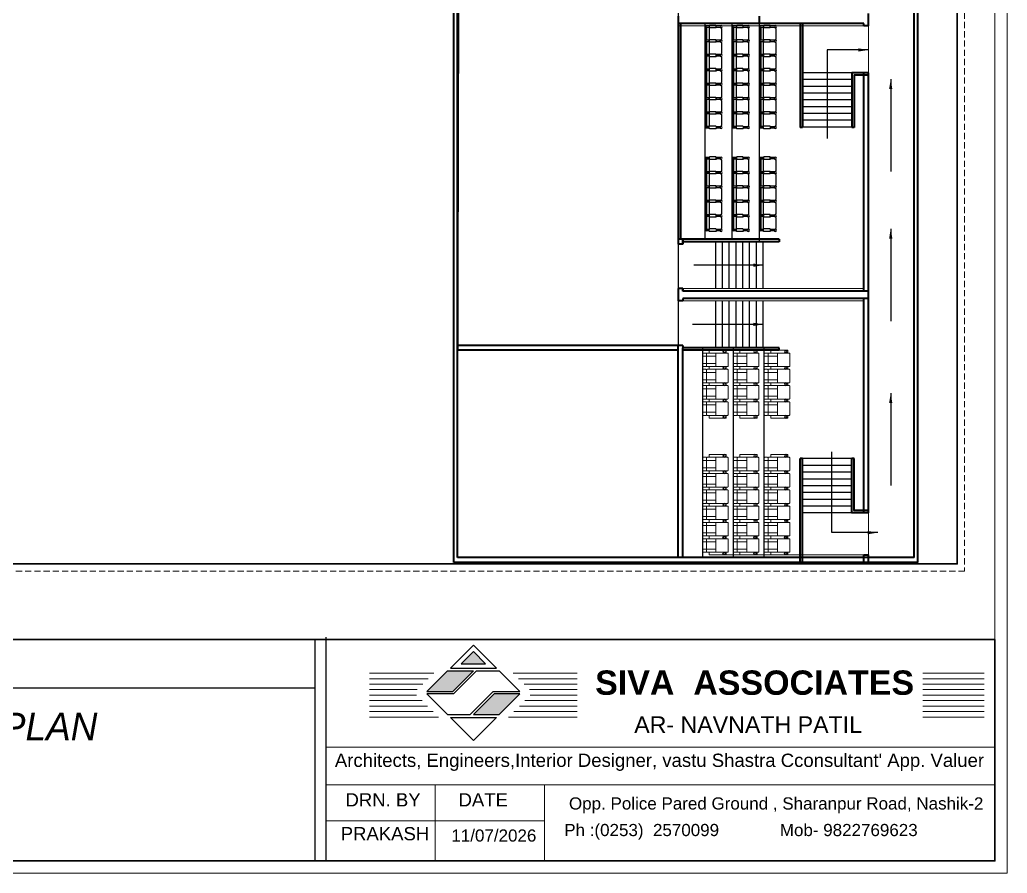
# Model space of a CAD drawing. Header units: feet. Extents: x 1354 to 2117, y 994 to 1430.
# Drawn here: x 1807.38 to 1847.45, y 1166.92 to 1201.53 of the extents above; entities that cross this region are included whole.
import ezdxf

# ---------------------------------------------------------------- set-up
doc = ezdxf.new("R2010")
doc.units = ezdxf.units.FT
doc.linetypes.add('ACAD_ISO02W100', pattern=[15, 12, -3])
doc.linetypes.add('HIDDEN', pattern=[0.375, 0.25, -0.125])
for name, color, linetype in [('BOUNDRY', 5, 'Continuous'), ('F4', 76, 'Continuous'), ('Layer2', 240, 'Continuous'), ('M2 furniture', 250, 'Continuous'), ('TEXT 1 RDH', 3, 'Continuous')]:
    doc.layers.add(name, color=color, linetype=linetype)
for name, color, linetype, lineweight in [('DIMENTION', 23, 'Continuous', 13), ('door', 42, 'Continuous', 9), ('H', 253, 'Continuous', 5), ('LINE-1-KEY (DCPL)', 253, 'Continuous', 9), ('tex', 7, 'Continuous', 15), ('TEXT', 7, 'Continuous', 20), ('wall', 7, 'Continuous', 30), ('Wall_TMOS', 5, 'Continuous', 35), ('WIN', 230, 'Continuous', 9)]:
    doc.layers.add(name, color=color, linetype=linetype, lineweight=lineweight)
doc.styles.get("Standard").update_dxf_attribs({"font": 'arial.ttf'})
doc.styles.add('STYLE1', font='arial.ttf')
doc.dimstyles.new('2_Dim_Wrk_Medium_TMOS', dxfattribs={"dimtxt": 0.18, "dimasz": 0.15, "dimexe": 0.18, "dimexo": 0.0625, "dimgap": 0.09, "dimtad": 0, "dimdec": 3, "dimzin": 0, "dimdsep": 46, "dimtxsty": 'STYLE1', "dimblk": 'OPEN90', "dimcen": 0.09, "dimclrd": 256, "dimclre": 256, "dimclrt": 256, "dimazin": 2, "dimtfac": 1, "dimtdec": 3, "dimtofl": 0, "dimtmove": 0, "dimatfit": 3, "dimfxl": 0.18, "dimfxlon": 1, "dimtolj": 1, "dimtzin": 0, "dimlwd": -1, "dimlwe": -1, "dimarcsym": 0})

# ---------------------------------------------------------------- blocks, each defined once
blk = doc.blocks.new('sofa 25ctc')
at = {"linetype": 'ACAD_ISO02W100', "lineweight": 13}
for p, q in [((5538.648, 489.3, 0.003), (5538.648, 488.784, 0.003)), ((5538.935, 489.3, 0.003), (5538.935, 488.784, 0.003))]:
    blk.add_line(p, q, dxfattribs=at)
at = {"color": 5, "linetype": 'ACAD_ISO02W100', "lineweight": 13, "elevation": 0.003}
blk.add_lwpolyline([(5539.031, 489.3), (5538.552, 489.3, 0.414214), (5538.528, 489.276), (5538.528, 489.178, 0.414214), (5538.552, 489.154), (5539.031, 489.154, 0.414214), (5539.055, 489.178), (5539.055, 489.276, 0.414214)], format="xyb", close=True, dxfattribs=at)
at = {"color": 1, "lineweight": 13, "elevation": 0.003}
for points in [[(5538.432, 489.048), (5538.516, 489.048, -0.414214), (5538.528, 489.036), (5538.528, 488.391, -0.414214), (5538.516, 488.379), (5538.432, 488.379, -0.414214), (5538.42, 488.391), (5538.42, 489.036, -0.414214)], [(5538.516, 489.048), (5538.432, 489.048, 0.414214), (5538.42, 489.036), (5538.42, 488.391, 0.414214), (5538.432, 488.379), (5538.516, 488.379, 0.414214), (5538.528, 488.391), (5538.528, 489.036, 0.414214)], [(5539.031, 489.154), (5538.552, 489.154, 0.414214), (5538.528, 489.13), (5538.528, 488.784), (5539.055, 488.784), (5539.055, 489.13, 0.414214)], [(5539.067, 489.048), (5539.151, 489.048, -0.414214), (5539.163, 489.036), (5539.163, 488.391, -0.414214), (5539.151, 488.379), (5539.067, 488.379, -0.414214), (5539.055, 488.391), (5539.055, 489.036, -0.414214)], [(5539.151, 489.048), (5539.067, 489.048, 0.414214), (5539.055, 489.036), (5539.055, 488.391, 0.414214), (5539.067, 488.379), (5539.151, 488.379, 0.414214), (5539.163, 488.391), (5539.163, 489.036, 0.414214)], [(5539.055, 488.784), (5538.528, 488.784), (5538.528, 488.331, 0.414214), (5538.552, 488.307), (5539.031, 488.307, 0.414214), (5539.055, 488.331)]]:
    blk.add_lwpolyline(points, format="xyb", close=True, dxfattribs=at)
at = {"color": 116, "true_color": 0x136734}
for centre, radius in [((5538.474, 488.459, 0.003), 0.0491), ((5538.474, 488.459, 0.003), 0.0441), ((5539.109, 488.459, 0.003), 0.0491), ((5539.109, 488.459, 0.003), 0.0441)]:
    blk.add_circle(centre, radius, dxfattribs=at)
blk = doc.blocks.new('22 CTC CHAIR')
at = {"layer": 'M2 furniture', "ltscale": 50}
for p, q in [((-0.7, 18.8), (-0.7, 3.2)), ((1.3, 20.8), (7.6, 20.8)), ((1.4, 23.1), (7.6, 23.1)), ((1.4, 20.9), (7.6, 20.9)), ((7.6, 20.6), (7.6, 23.4)), ((8.1, 23.9), (17.6, 23.9)), ((8.1, 20.1), (17.6, 20.1)), ((18.1, 23.4), (18.1, 20.6)), ((18.1, 23.1), (23.4, 23.1)), ((18.1, 20.9), (23.4, 20.9)), ((18.1, 20.7), (21.3, 20.7)), ((18.3, 20.7), (18.3, 1.3)), ((22.2, 19.6), (22.2, 19.6)), ((22.3, 19.6), (22.3, 2.4)), ((23.4, 23.1), (23.4, 20.9)), ((24.3, 19.6), (24.3, 2.4)), ((1.3, 1.2), (7.6, 1.2)), ((1.4, 1.1), (7.6, 1.1)), ((7.6, 1.4), (7.6, -1.4)), ((8.1, 1.9), (17.6, 1.9)), ((8.1, 1.9), (17.6, 1.9)), ((18.1, -1.4), (18.1, 1.4)), ((18.1, 1.3), (21.3, 1.3)), ((18.1, 1.1), (23.4, 1.1)), ((23.4, -1.1), (23.4, 1.1)), ((1.4, -1.1), (7.6, -1.1)), ((8.1, -1.9), (17.6, -1.9)), ((18.1, -1.1), (23.4, -1.1)), ((22.2, -2.4), (22.2, -2.4))]:
    blk.add_line(p, q, dxfattribs=at)
for centre, radius in [((0, 22), 1.75), ((0, 22), 1.5), ((0, 0), 1.75), ((0, 0), 1.5)]:
    blk.add_circle(centre, radius, dxfattribs=at)
for centre, radius, start, end in [((1.3, 18.8, 0), 2, 90, 180), ((8.1, 23.4, 0), 0.5, 90, 180), ((8.1, 20.6, 0), 0.5, 180, 270), ((17.6, 23.4), 0.5, 0, 90), ((17.6, 20.6), 0.5, 270, 0), ((21.3, 19.7, 0), 1, 0, 90), ((23.3, 19.6), 1, 0, 180), ((1.3, 3.2, 0), 2, 180, 270), ((8.1, 1.4, 0), 0.5, 90, 180), ((8.1, 1.4, 0), 0.5, 90, 180), ((17.6, 1.4), 0.5, 0, 90), ((17.6, 1.4), 0.5, 0, 90), ((21.3, 2.3, 0), 1, 270, 0), ((23.3, 2.4), 1, 180, 0), ((8.1, -1.4, 0), 0.5, 180, 270), ((17.6, -1.4), 0.5, 270, 0)]:
    blk.add_arc(centre, radius, start, end, dxfattribs=at)
blk = doc.blocks.new('_Open90')
at = {"color": 0, "linetype": 'ByBlock', "lineweight": -2}
for p, q in [((0, 0), (-1, 0)), ((-0.5, 0.5), (0, 0)), ((0, 0), (-0.5, -0.5))]:
    blk.add_line(p, q, dxfattribs=at)

msp = doc.modelspace()

# ---------------------------------------------------------------- hatches: boundary and pattern name
at = {"layer": 'wall'}
h = msp.add_hatch(color=1, dxfattribs=at)
h.paths.add_polyline_path([(1826.2847, 1175.4196), (1825.7892, 1175.9151), (1825.2936, 1175.4196)])
h.paths.add_polyline_path([(1823.9026, 1174.2866), (1824.9481, 1174.2866), (1825.7892, 1175.1276), (1824.7436, 1175.1276)])
h.paths.add_polyline_path([(1827.6757, 1174.1954), (1826.6302, 1174.1954), (1825.7892, 1173.3544), (1826.8347, 1173.3544)])

# ---------------------------------------------------------------- linework, layer by layer
at = {"color": 116, "true_color": 0x136734}
for p, q in [((1835.193, 1192.6303), (1835.193, 1201.3833)), ((1836.293, 1192.6303), (1836.293, 1201.3833)), ((1837.393, 1192.5303), (1837.393, 1201.3833)), ((1841.1466, 1199.3833), (1839.1466, 1199.3833)), ((1841.1466, 1199.1083), (1839.1466, 1199.1083)), ((1841.1466, 1198.8333), (1839.1466, 1198.8333)), ((1841.1466, 1198.5583), (1839.1466, 1198.5583)), ((1841.1466, 1198.2833), (1839.1466, 1198.2833)), ((1841.1466, 1198.0083), (1839.1466, 1198.0083)), ((1841.1466, 1197.7333), (1839.1466, 1197.7333)), ((1841.1466, 1197.7333), (1839.1466, 1197.7333)), ((1841.1466, 1197.4583), (1839.1466, 1197.4583)), ((1841.1466, 1197.1833), (1839.1466, 1197.1833)), ((1835.623, 1190.6303), (1835.623, 1192.5311)), ((1835.898, 1190.6303), (1835.898, 1192.5311)), ((1836.173, 1190.6303), (1836.173, 1192.5311)), ((1836.448, 1190.6303), (1836.448, 1192.5311)), ((1836.723, 1190.6303), (1836.723, 1192.5311)), ((1836.998, 1190.6303), (1836.998, 1192.5311)), ((1837.273, 1190.6303), (1837.273, 1192.5311)), ((1837.548, 1190.6303), (1837.548, 1192.5311)), ((1834.293, 1190.5303), (1834.293, 1190.6303)), ((1835.623, 1188.2303), (1835.623, 1190.1311)), ((1835.898, 1188.2303), (1835.898, 1190.1311)), ((1836.173, 1188.2303), (1836.173, 1190.1311)), ((1836.448, 1188.2303), (1836.448, 1190.1311)), ((1836.723, 1188.2303), (1836.723, 1190.1311)), ((1836.998, 1188.2303), (1836.998, 1190.1311)), ((1837.273, 1188.2303), (1837.273, 1190.1311)), ((1837.548, 1188.2303), (1837.548, 1190.1311)), ((1835.0932, 1179.7303), (1835.0932, 1188.2303)), ((1836.3432, 1179.7303), (1836.3432, 1188.2303)), ((1837.5932, 1179.7303), (1837.5932, 1188.2303)), ((1841.1466, 1183.7351), (1839.1466, 1183.7351)), ((1841.1466, 1183.4601), (1839.1466, 1183.4601)), ((1841.1466, 1183.1851), (1839.1466, 1183.1851)), ((1841.1466, 1183.1851), (1839.1466, 1183.1851)), ((1841.1466, 1182.9101), (1839.1466, 1182.9101)), ((1841.1466, 1182.6351), (1839.1466, 1182.6351)), ((1841.1466, 1182.3601), (1839.1466, 1182.3601)), ((1841.1466, 1182.0851), (1839.1466, 1182.0851)), ((1841.1466, 1181.8101), (1839.1466, 1181.8101)), ((1841.1466, 1181.5351), (1839.1466, 1181.5351))]:
    msp.add_line(p, q, dxfattribs=at)
at = {"color": 7, "lineweight": 20}
for points in [[(1761.6809, 1247.0626), (1847.4521, 1247.0626), (1847.4521, 1166.9234), (1761.6809, 1166.9234)], [(1762.1809, 1246.5626), (1846.9521, 1246.5626), (1846.9521, 1167.4234), (1762.1809, 1167.4234)]]:
    msp.add_lwpolyline(points, close=True, dxfattribs=at)
msp.add_lwpolyline([(1825.2642, 1230.1937), (1837.8842, 1230.1937), (1837.8842, 1229.888), (1838.0342, 1229.888), (1838.0342, 1222.1025), (1837.5836, 1222.1025), (1837.5836, 1221.6522), (1838.0342, 1221.6522), (1838.0342, 1219.6499), (1834.093, 1219.6499), (1834.093, 1179.7303), (1825.1432, 1179.7303), (1825.2642, 1230.1937)])
at = {"layer": 'BOUNDRY'}
for p in [(1819.7989, 1176.4985), (1819.7989, 1176.4005), (1819.7989, 1176.4005)]:
    msp.add_line(p, (1819.7989, 1167.4234), dxfattribs=at)
at = {"layer": 'DIMENTION'}
msp.add_lwpolyline([(1819.7989, 1176.4005), (1846.9521, 1176.4005), (1846.9521, 1167.4234), (1819.7989, 1167.4234)], close=True, dxfattribs=at)
at = {"layer": 'door'}
for p, q in [((1841.8266, 1201.2833), (1841.8266, 1199.3833)), ((1834.093, 1192.4303), (1834.093, 1190.6303)), ((1834.093, 1190.1303), (1834.093, 1188.3303)), ((1841.8266, 1179.8303), (1841.8266, 1181.5351))]:
    msp.add_line(p, q, dxfattribs=at)
at = {"layer": 'F4'}
for p, q in [((1824.7436, 1175.1276), (1823.9026, 1174.2866)), ((1824.7436, 1175.1276), (1825.7892, 1175.1276)), ((1825.7892, 1175.1276), (1824.9481, 1174.2866)), ((1825.9182, 1175.1276), (1824.9859, 1174.1954)), ((1825.9182, 1175.1276), (1826.8347, 1175.1276)), ((1827.6757, 1174.2866), (1826.8347, 1175.1276)), ((1823.9026, 1174.2866), (1824.9481, 1174.2866)), ((1824.9859, 1174.1954), (1823.9026, 1174.1954)), ((1823.9026, 1174.1954), (1824.7436, 1173.3544)), ((1826.5924, 1174.2866), (1825.6601, 1173.3544)), ((1826.6302, 1174.1954), (1825.7892, 1173.3544)), ((1826.5924, 1174.2866), (1827.6757, 1174.2866)), ((1827.6757, 1174.1954), (1826.6302, 1174.1954)), ((1826.8347, 1173.3544), (1827.6757, 1174.1954)), ((1824.7436, 1173.3544), (1825.6601, 1173.3544)), ((1825.7892, 1173.3544), (1826.8347, 1173.3544)), ((1824.8531, 1173.2449), (1825.7892, 1172.3088)), ((1824.8531, 1173.2449), (1826.7252, 1173.2449)), ((1825.7892, 1172.3088), (1826.7252, 1173.2449))]:
    msp.add_line(p, q, dxfattribs=at)
for points in [[(1824.8531, 1175.2371), (1826.7252, 1175.2371), (1825.7892, 1176.1732)], [(1825.2936, 1175.4196), (1826.2847, 1175.4196), (1825.7892, 1175.9151)]]:
    msp.add_lwpolyline(points, close=True, dxfattribs=at)
at = {"layer": 'H', "lineweight": 5}
for p, q in [((1824.1795, 1175.0362), (1821.5732, 1175.0362)), ((1827.3988, 1175.0362), (1830.0051, 1175.0362)), ((1846.5197, 1175.0362), (1844.0226, 1175.0362)), ((1823.9566, 1174.8134), (1821.5732, 1174.8134)), ((1823.7338, 1174.5905), (1821.5732, 1174.5905)), ((1827.6217, 1174.8134), (1830.0051, 1174.8134)), ((1827.8445, 1174.5905), (1830.0051, 1174.5905)), ((1846.5197, 1174.8134), (1844.0226, 1174.8134)), ((1846.5197, 1174.5905), (1844.0226, 1174.5905)), ((1823.5109, 1174.3677), (1821.5732, 1174.3677)), ((1828.0674, 1174.3677), (1830.0051, 1174.3677)), ((1846.5197, 1174.3677), (1844.0226, 1174.3677)), ((1823.4804, 1174.1449), (1821.5732, 1174.1449)), ((1823.7032, 1173.922), (1821.5732, 1173.922)), ((1827.8751, 1173.922), (1830.0051, 1173.922)), ((1828.0979, 1174.1449), (1830.0051, 1174.1449)), ((1846.5197, 1174.1449), (1844.0226, 1174.1449)), ((1846.5197, 1173.922), (1844.0226, 1173.922)), ((1823.9261, 1173.6992), (1821.5732, 1173.6992)), ((1824.1489, 1173.4763), (1821.5732, 1173.4763)), ((1827.4294, 1173.4763), (1830.0051, 1173.4763)), ((1827.6522, 1173.6992), (1830.0051, 1173.6992)), ((1846.5197, 1173.6992), (1844.0226, 1173.6992)), ((1846.5197, 1173.4763), (1844.0226, 1173.4763)), ((1824.3717, 1173.2535), (1821.5732, 1173.2535)), ((1827.2066, 1173.2535), (1830.0051, 1173.2535)), ((1846.5197, 1173.2535), (1844.0226, 1173.2535))]:
    msp.add_line(p, q, dxfattribs=at)
at = {"layer": 'H', "linetype": 'HIDDEN'}
msp.add_lwpolyline([(1764.2261, 1244.5685), (1845.7211, 1244.5685), (1845.7211, 1179.1681), (1764.2261, 1179.1681)], close=True, dxfattribs=at)
at = {"layer": 'LINE-1-KEY (DCPL)'}
for points in [[(1834.093, 1201.2833), (1841.6266, 1201.2833)], [(1841.6266, 1190.6303), (1834.293, 1190.6303)], [(1834.293, 1190.1303), (1841.6266, 1190.1303)], [(1841.8266, 1179.8303), (1835.9432, 1179.8303)]]:
    msp.add_lwpolyline(points, dxfattribs=at)
at = {"layer": 'wall', "lineweight": 25}
for p, q in [((1762.1809, 1176.4005), (1844.2955, 1176.4005)), ((1819.3526, 1176.4005), (1819.3526, 1167.4234)), ((1819.7989, 1176.4005), (1819.7989, 1167.4234)), ((1819.7989, 1176.4005), (1819.7989, 1167.4234)), ((1768.7058, 1174.4435), (1819.3526, 1174.4435))]:
    msp.add_line(p, q, dxfattribs=at)
at = {"layer": 'wall'}
for points in [[(1764.5261, 1244.2685), (1845.4211, 1244.2685), (1845.4211, 1179.4681), (1764.5261, 1179.4681)], [(1762.1809, 1176.4005), (1846.9521, 1176.4005), (1846.9521, 1167.4234), (1762.1809, 1167.4234)]]:
    msp.add_lwpolyline(points, close=True, dxfattribs=at)
at = {"layer": 'Wall_TMOS'}
for p, q in [((1843.6766, 1179.7303), (1843.6766, 1217.5878)), ((1843.8266, 1179.5303), (1843.8266, 1217.7933)), ((1824.9932, 1179.5303), (1824.9932, 1212.5365)), ((1825.1432, 1179.7303), (1825.1432, 1212.5365)), ((1825.1432, 1179.7303), (1825.1432, 1212.5365)), ((1843.6766, 1179.7303), (1843.6766, 1212.5371)), ((1824.9932, 1179.5303), (1824.9932, 1210.5369)), ((1834.093, 1201.6833), (1834.093, 1201.3833)), ((1837.393, 1201.3833), (1837.393, 1201.6833)), ((1841.8266, 1201.2833), (1841.8266, 1201.7833)), ((1841.6266, 1201.3833), (1834.093, 1201.3833)), ((1834.093, 1201.3833), (1834.093, 1192.6303)), ((1834.193, 1201.3833), (1834.193, 1192.6303)), ((1839.0466, 1201.3833), (1839.0466, 1197.1707)), ((1839.1466, 1201.3833), (1839.1466, 1197.1707)), ((1841.6266, 1201.2833), (1841.6266, 1201.3833)), ((1841.8266, 1201.2833), (1841.6266, 1201.2833)), ((1841.8266, 1201.2833), (1841.8266, 1201.3833)), ((1841.6266, 1190.5303), (1841.6266, 1199.3833)), ((1841.8266, 1181.5351), (1841.8266, 1199.3833)), ((1841.8266, 1190.5303), (1841.8266, 1199.3833)), ((1841.2466, 1198.8802), (1841.2466, 1197.1707)), ((1839.1466, 1197.1707), (1839.0466, 1197.1707)), ((1841.2466, 1197.1707), (1841.1466, 1197.1707)), ((1838.1918, 1192.6303), (1834.093, 1192.6303)), ((1834.093, 1192.6303), (1834.093, 1192.4303)), ((1834.293, 1192.4303), (1834.293, 1192.6303)), ((1834.293, 1192.6303), (1834.293, 1192.4303)), ((1838.1918, 1192.6303), (1838.1918, 1192.5303)), ((1834.293, 1192.4303), (1834.093, 1192.4303)), ((1838.1918, 1192.5303), (1834.293, 1192.5303)), ((1834.093, 1190.6303), (1834.093, 1190.1303)), ((1834.293, 1190.5303), (1834.293, 1190.6303)), ((1834.293, 1190.6303), (1834.293, 1190.5303)), ((1841.8266, 1190.5303), (1834.293, 1190.5303)), ((1841.8266, 1190.2303), (1834.293, 1190.2303)), ((1834.293, 1190.2303), (1834.293, 1190.1303)), ((1834.293, 1190.2303), (1834.293, 1190.1303)), ((1841.6266, 1181.5351), (1841.6266, 1190.2303)), ((1841.8266, 1181.5351), (1841.8266, 1190.2303)), ((1834.293, 1190.1303), (1834.093, 1190.1303)), ((1834.293, 1188.3303), (1825.1432, 1188.3303)), ((1834.093, 1179.7303), (1834.093, 1188.3303)), ((1834.293, 1188.3303), (1834.293, 1188.2303)), ((1838.2025, 1188.2303), (1834.293, 1188.2303)), ((1834.293, 1179.7303), (1834.293, 1188.2303)), ((1838.2028, 1188.1303), (1838.2025, 1188.2303)), ((1834.093, 1188.1303), (1825.1432, 1188.1303)), ((1838.2028, 1188.1303), (1834.293, 1188.1303)), ((1839.0466, 1179.5351), (1839.0466, 1183.7477)), ((1839.1466, 1183.7477), (1839.0466, 1183.7477)), ((1839.1466, 1179.5351), (1839.1466, 1183.7477)), ((1841.2466, 1183.7477), (1841.1466, 1183.7477)), ((1841.2466, 1182.0382), (1841.2466, 1183.7477)), ((1841.6266, 1179.5303), (1841.6266, 1179.8303)), ((1841.6266, 1179.8303), (1841.8266, 1179.8303)), ((1841.8266, 1179.5303), (1841.8266, 1179.8303)), ((1841.8266, 1179.5303), (1841.8266, 1179.8303)), ((1843.8266, 1179.5303), (1824.9932, 1179.5303)), ((1843.8266, 1179.5303), (1824.9932, 1179.5303)), ((1843.6766, 1179.7303), (1825.1432, 1179.7303)), ((1843.6766, 1179.7303), (1825.1432, 1179.7303))]:
    msp.add_line(p, q, dxfattribs=at)
for points in [[(1841.8266, 1199.3833), (1841.1466, 1199.3833), (1841.1466, 1197.1707)], [(1841.8266, 1199.2833), (1841.2466, 1199.2833), (1841.2466, 1197.1707)], [(1834.293, 1190.6303), (1834.093, 1190.6303)], [(1841.8266, 1190.5303), (1834.293, 1190.5303)], [(1841.8266, 1181.5351), (1841.1466, 1181.5351), (1841.1466, 1183.7477)], [(1841.8266, 1181.6351), (1841.2466, 1181.6351), (1841.2466, 1183.7477)]]:
    msp.add_lwpolyline(points, dxfattribs=at)
at = {"layer": 'WIN', "color": 7, "lineweight": 5}
for p, q in [((1819.7989, 1172.0326), (1846.9521, 1172.0326)), ((1819.7989, 1170.5067), (1846.9521, 1170.5067)), ((1824.2381, 1170.5067), (1824.2381, 1167.4234)), ((1828.6774, 1167.4234), (1828.6774, 1170.5067)), ((1828.6774, 1169.0481), (1819.7989, 1169.0481))]:
    msp.add_line(p, q, dxfattribs=at)

# ---------------------------------------------------------------- block references
at = {"color": 116, "true_color": 0x136734, "yscale": 1.03937007873957, "zscale": 1.03937007873957}
for p, xscale, rotation in [((2343.6569, 6944.5984, -0.0029), -1.03937007873957, 89.99999999999999), ((2344.9069, 6944.5984, -0.0029), -1.03937007873957, 89.99999999999999), ((2346.1569, 6944.5984, -0.0029), -1.03937007873957, 89.99999999999999), ((2343.6569, 6943.9384, -0.0029), -1.03937007873957, 89.99999999999999), ((2344.9069, 6943.9384, -0.0029), -1.03937007873957, 89.99999999999999), ((2346.1569, 6943.9384, -0.0029), -1.03937007873957, 89.99999999999999), ((2343.6569, 6943.2784, -0.0029), -1.03937007873957, 89.99999999999999), ((2344.9069, 6943.2784, -0.0029), -1.03937007873957, 89.99999999999999), ((2346.1569, 6943.2784, -0.0029), -1.03937007873957, 89.99999999999999), ((2343.6569, 6942.6184, -0.0029), -1.03937007873957, 89.99999999999999), ((2344.9069, 6942.6184, -0.0029), -1.03937007873957, 89.99999999999999), ((2346.1569, 6942.6184, -0.0029), -1.03937007873957, 89.99999999999999), ((2343.6569, 6940.3709, -0.0029), -1.03937007873957, 89.99999999999999), ((2344.9069, 6940.3709, -0.0029), -1.03937007873957, 89.99999999999999), ((2346.1569, 6940.3709, -0.0029), -1.03937007873957, 89.99999999999999), ((2343.6569, 6939.7109, -0.0029), -1.03937007873957, 89.99999999999999), ((2344.9069, 6939.7109, -0.0029), -1.03937007873957, 89.99999999999999), ((2346.1569, 6939.7109, -0.0029), -1.03937007873957, 89.99999999999999), ((2343.6569, 6939.0509, -0.0029), -1.03937007873957, 89.99999999999999), ((2344.9069, 6939.0509, -0.0029), -1.03937007873957, 89.99999999999999), ((2346.1569, 6939.0509, -0.0029), -1.03937007873957, 89.99999999999999), ((2343.6569, 6938.3909, -0.0029), -1.03937007873957, 89.99999999999999), ((2344.9069, 6938.3909, -0.0029), -1.03937007873957, 89.99999999999999), ((2346.1569, 6938.3909, -0.0029), -1.03937007873957, 89.99999999999999), ((2343.6569, 6937.7309, -0.0029), -1.03937007873957, 89.99999999999999), ((2344.9069, 6937.7309, -0.0029), -1.03937007873957, 89.99999999999999), ((2346.1569, 6937.7309, -0.0029), -1.03937007873957, 89.99999999999999), ((2343.6569, -4576.6379, -0.0029), 1.03937007873957, 90), ((2344.9069, -4576.6379, -0.0029), 1.03937007873957, 90), ((2346.1569, -4576.6379, -0.0029), 1.03937007873957, 90)]:
    msp.add_blockref('sofa 25ctc', p, dxfattribs=dict(at, xscale=xscale, rotation=rotation))
at = {"layer": 'TEXT 1 RDH', "lineweight": -2, "xscale": -0.026554545454559, "yscale": 0.026554545454559, "zscale": 0.026554545454559}
for p in [(1835.8394, 1200.6703), (1836.9394, 1200.6703), (1838.0394, 1200.6703), (1835.8394, 1200.0861), (1836.9394, 1200.0861), (1838.0394, 1200.0861), (1835.8394, 1199.5019), (1836.9394, 1199.5019), (1838.0394, 1199.5019), (1835.8394, 1198.9177), (1836.9394, 1198.9177), (1838.0394, 1198.9177), (1835.8394, 1198.3335), (1836.9394, 1198.3335), (1838.0394, 1198.3335), (1835.8394, 1197.7493), (1836.9394, 1197.7493), (1838.0394, 1197.7493), (1835.8394, 1197.1651), (1836.9394, 1197.1651), (1838.0394, 1197.1651), (1835.8394, 1195.3357), (1836.9394, 1195.3357), (1838.0394, 1195.3357), (1835.8394, 1194.7515), (1836.9394, 1194.7515), (1838.0394, 1194.7515), (1835.8394, 1194.1673), (1836.9394, 1194.1673), (1838.0394, 1194.1673), (1835.8394, 1193.5831), (1836.9394, 1193.5831), (1838.0394, 1193.5831), (1835.8394, 1192.9989), (1836.9394, 1192.9989), (1838.0394, 1192.9989)]:
    msp.add_blockref('22 CTC CHAIR', p, dxfattribs=at)

# ---------------------------------------------------------------- texts
at = {"layer": 'tex', "insert": (1770.6181, 1173.4353), "char_height": 1.1213251, "width": 39.855917, "attachment_point": 1}
msp.add_mtext('\\pxql;{\\fCentury Gothic|b0|i1|c0|p34;PROPOSED COMMERCIAL SHOPPING COMPLEX  PLAN ON S NO.----,AT.DHULE, TAL& DIST.DHULE\\P\\fArial|b0|i0|c0|p34; \\fCentury Gothic|b0|i1|c0|p34;FOR. MR. SANJAY AGRAWAL.}', dxfattribs=at)
at = {"layer": 'TEXT', "attachment_point": 1, "style": 'STYLE1'}
for s, insert, char_height, width in [(" Architects, Engineers,Interior Designer, vastu Shastra Cconsultant' App. Valuer", (1819.9577, 1171.7724), 0.538236, 27.415113), ('\\pxt3;DRN. BY', (1820.5974, 1170.1695), 0.538236, 3.885628), ('DATE', (1825.1851, 1170.1695), 0.53824, 27.415113), (' Opp. Police Pared Ground , Sharanpur Road, Nashik-2', (1829.4743, 1170.0006), 0.493383, 18.462091), ('Ph :(0253)  2570099  ', (1829.4743, 1168.9229), 0.493383, 18.462091), ('Mob- 9822769623  ', (1838.223, 1168.9229), 0.493383, 18.462091), ('PRAKASH', (1820.4025, 1168.797), 0.53824, 27.415113), ('11/07/2026', (1824.894, 1168.6994), 0.49338, 27.415113)]:
    msp.add_mtext(s, dxfattribs=dict(at, insert=insert, char_height=char_height, width=width))
at = {"layer": 'wall', "color": 7, "lineweight": 5, "width": 20.2624, "attachment_point": 1, "style": 'STYLE1'}
for s, insert, char_height in [(' {\\fArial|b1|i0|c0|p34;SIVA  ASSOCIATES}', (1830.3463, 1175.1461), 0.986766), (' AR- NAVNATH PATIL', (1832.054, 1173.2863), 0.672795)]:
    msp.add_mtext(s, dxfattribs=dict(at, insert=insert, char_height=char_height))

# ---------------------------------------------------------------- leaders
at = {"layer": 'Layer2'}
for points in [[(1841.8089, 1200.3092), (1840.1449, 1200.3092), (1840.1449, 1196.7118)], [(1842.7237, 1199.1236), (1842.7237, 1195.3797)], [(1842.7237, 1193.061), (1842.7237, 1189.3171)], [(1837.548, 1191.5807), (1834.7343, 1191.5807)], [(1837.548, 1189.1807), (1834.6839, 1189.1807)], [(1842.7237, 1186.3909), (1842.7237, 1182.647)], [(1842.1943, 1180.7365), (1840.3278, 1180.7365), (1840.3278, 1184.0179)]]:
    msp.add_leader(points, dimstyle='2_Dim_Wrk_Medium_TMOS', override={"dimasz": 0.4, "dimfxl": 0.125}, dxfattribs=at)

doc.saveas('drawing.dxf')
